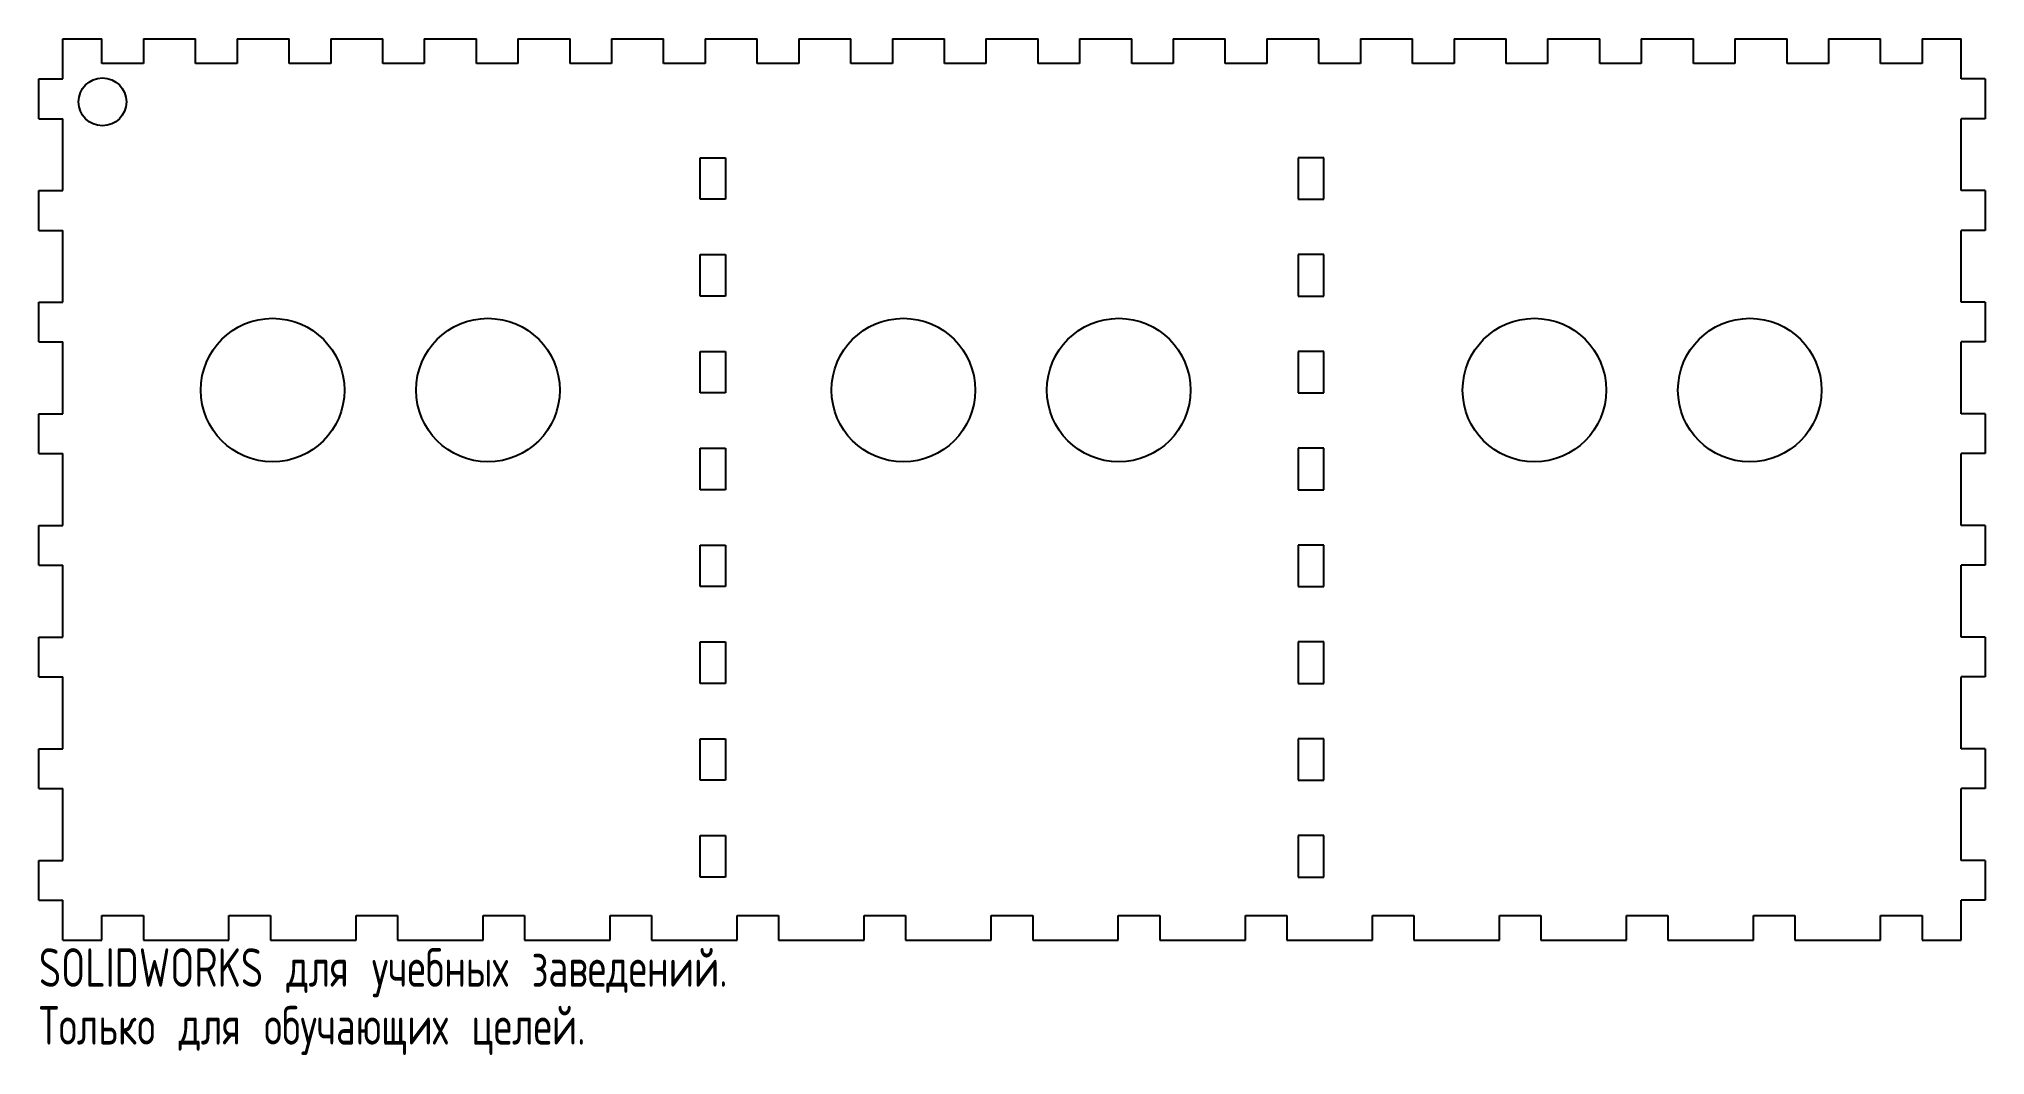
# Model space of a CAD drawing. Extents: x -116 to 128, y -71 to 56.
import ezdxf

# ---------------------------------------------------------------- set-up
doc = ezdxf.new("R2010")
doc.units = 0
doc.layers.get('0').update_dxf_attribs({"linetype": 'CONTINUOUS'})
doc.styles.add('SLDTEXTSTYLE0', font='TXT', dxfattribs={"width": 0.7, "bigfont": 'bigfont'})

msp = doc.modelspace()

# ---------------------------------------------------------------- linework, layer by layer
at = {"color": 7, "linetype": 'CONTINUOUS'}
for p, q in [((-113.08, 51.24), (-113.08, 56.24)), ((-113.08, 56.24), (-108.18, 56.24)), ((-108.18, 53.14), (-108.18, 56.24)), ((-102.98, 56.24), (-102.98, 53.14)), ((-102.98, 56.24), (-96.44, 56.24)), ((-96.44, 53.14), (-96.44, 56.24)), ((-91.24, 56.24), (-91.24, 53.14)), ((-91.24, 56.24), (-84.7, 56.24)), ((-84.7, 53.14), (-84.7, 56.24)), ((-79.5, 56.24), (-79.5, 53.14)), ((-79.5, 56.24), (-72.97, 56.24)), ((-72.97, 53.14), (-72.97, 56.24)), ((-67.77, 56.24), (-67.77, 53.14)), ((-67.77, 56.24), (-61.23, 56.24)), ((-61.23, 53.14), (-61.23, 56.24)), ((-56.03, 56.24), (-56.03, 53.14)), ((-56.03, 56.24), (-49.49, 56.24)), ((-49.49, 53.14), (-49.49, 56.24)), ((-44.29, 56.24), (-44.29, 53.14)), ((-44.29, 56.24), (-37.76, 56.24)), ((-37.76, 53.14), (-37.76, 56.24)), ((-32.56, 56.24), (-32.56, 53.14)), ((-32.56, 56.24), (-26.02, 56.24)), ((-26.02, 53.14), (-26.02, 56.24)), ((-20.82, 56.24), (-20.82, 53.14)), ((-20.82, 56.24), (-14.28, 56.24)), ((-14.28, 53.14), (-14.28, 56.24)), ((-9.08, 56.24), (-9.08, 53.14)), ((-9.08, 56.24), (-2.55, 56.24)), ((-2.55, 53.14), (-2.55, 56.24)), ((2.65, 56.24), (2.65, 53.14)), ((2.65, 56.24), (9.19, 56.24)), ((9.19, 53.14), (9.19, 56.24)), ((14.39, 56.24), (14.39, 53.14)), ((14.39, 56.24), (20.93, 56.24)), ((20.93, 53.14), (20.93, 56.24)), ((26.13, 56.24), (26.13, 53.14)), ((26.13, 56.24), (32.66, 56.24)), ((32.66, 53.14), (32.66, 56.24)), ((37.86, 56.24), (37.86, 53.14)), ((37.86, 56.24), (44.4, 56.24)), ((44.4, 53.14), (44.4, 56.24)), ((49.6, 56.24), (49.6, 53.14)), ((49.6, 56.24), (56.14, 56.24)), ((56.14, 53.14), (56.14, 56.24)), ((61.34, 56.24), (61.34, 53.14)), ((61.34, 56.24), (67.87, 56.24)), ((67.87, 53.14), (67.87, 56.24)), ((73.07, 56.24), (73.07, 53.14)), ((73.07, 56.24), (79.61, 56.24)), ((79.61, 53.14), (79.61, 56.24)), ((84.81, 56.24), (84.81, 53.14)), ((84.81, 56.24), (91.35, 56.24)), ((91.35, 53.14), (91.35, 56.24)), ((96.55, 56.24), (96.55, 53.14)), ((96.55, 56.24), (103.09, 56.24)), ((103.09, 53.14), (103.09, 56.24)), ((108.29, 56.24), (114.82, 56.24)), ((108.29, 56.24), (108.29, 53.14)), ((114.82, 53.14), (114.82, 56.24)), ((120.02, 56.24), (120.02, 53.14)), ((120.02, 56.24), (124.92, 56.24)), ((124.92, 51.24), (124.92, 56.24)), ((-116.08, 51.24), (-113.08, 51.24)), ((-102.98, 53.14), (-108.18, 53.14)), ((-91.24, 53.14), (-96.44, 53.14)), ((-79.5, 53.14), (-84.7, 53.14)), ((-67.77, 53.14), (-72.97, 53.14)), ((-56.03, 53.14), (-61.23, 53.14)), ((-44.29, 53.14), (-49.49, 53.14)), ((-32.56, 53.14), (-37.76, 53.14)), ((-20.82, 53.14), (-26.02, 53.14)), ((-9.08, 53.14), (-14.28, 53.14)), ((2.65, 53.14), (-2.55, 53.14)), ((14.39, 53.14), (9.19, 53.14)), ((26.13, 53.14), (20.93, 53.14)), ((37.86, 53.14), (32.66, 53.14)), ((49.6, 53.14), (44.4, 53.14)), ((61.34, 53.14), (56.14, 53.14)), ((73.07, 53.14), (67.87, 53.14)), ((84.81, 53.14), (79.61, 53.14)), ((96.55, 53.14), (91.35, 53.14)), ((108.29, 53.14), (103.09, 53.14)), ((120.02, 53.14), (114.82, 53.14)), ((127.92, 51.24), (124.92, 51.24)), ((-116.08, 46.24), (-113.08, 46.24)), ((-113.08, 37.24), (-113.08, 46.24)), ((127.92, 46.24), (124.92, 46.24)), ((124.92, 37.24), (124.92, 46.24)), ((-33.18, 41.34), (-29.98, 41.34)), ((-33.18, 36.14), (-33.18, 41.34)), ((-29.98, 41.34), (-29.98, 36.14)), ((45.02, 41.34), (41.82, 41.34)), ((41.82, 41.34), (41.82, 36.14)), ((45.02, 36.14), (45.02, 41.34)), ((-116.08, 37.24), (-113.08, 37.24)), ((127.92, 37.24), (124.92, 37.24)), ((-29.98, 36.14), (-33.18, 36.14)), ((41.82, 36.14), (45.02, 36.14)), ((-116.08, 32.24), (-113.08, 32.24)), ((-113.08, 23.24), (-113.08, 32.24)), ((127.92, 32.24), (124.92, 32.24)), ((124.92, 23.24), (124.92, 32.24)), ((-33.18, 29.2), (-29.98, 29.2)), ((-33.18, 24), (-33.18, 29.2)), ((-29.98, 29.2), (-29.98, 24)), ((45.02, 29.2), (41.82, 29.2)), ((41.82, 29.2), (41.82, 24)), ((45.02, 24), (45.02, 29.2)), ((-116.08, 23.24), (-113.08, 23.24)), ((-29.98, 24), (-33.18, 24)), ((41.82, 24), (45.02, 24)), ((127.92, 23.24), (124.92, 23.24)), ((-116.08, 18.24), (-113.08, 18.24)), ((-113.08, 9.24), (-113.08, 18.24)), ((127.92, 18.24), (124.92, 18.24)), ((124.92, 9.24), (124.92, 18.24)), ((-33.18, 17.06), (-29.98, 17.06)), ((-33.18, 11.86), (-33.18, 17.06)), ((-29.98, 17.06), (-29.98, 11.86)), ((45.02, 17.06), (41.82, 17.06)), ((41.82, 17.06), (41.82, 11.86)), ((45.02, 11.86), (45.02, 17.06)), ((-29.98, 11.86), (-33.18, 11.86)), ((41.82, 11.86), (45.02, 11.86)), ((-116.08, 9.24), (-113.08, 9.24)), ((127.92, 9.24), (124.92, 9.24)), ((-33.18, 4.91), (-29.98, 4.91)), ((-33.18, -0.29), (-33.18, 4.91)), ((-29.98, 4.91), (-29.98, -0.29)), ((45.02, 4.91), (41.82, 4.91)), ((41.82, 4.91), (41.82, -0.29)), ((45.02, -0.29), (45.02, 4.91)), ((-116.08, 4.24), (-113.08, 4.24)), ((-113.08, -4.76), (-113.08, 4.24)), ((127.92, 4.24), (124.92, 4.24)), ((124.92, -4.76), (124.92, 4.24)), ((-29.98, -0.29), (-33.18, -0.29)), ((41.82, -0.29), (45.02, -0.29)), ((-116.08, -4.76), (-113.08, -4.76)), ((127.92, -4.76), (124.92, -4.76)), ((-33.18, -7.23), (-29.98, -7.23)), ((-33.18, -12.43), (-33.18, -7.23)), ((-29.98, -7.23), (-29.98, -12.43)), ((45.02, -7.23), (41.82, -7.23)), ((41.82, -7.23), (41.82, -12.43)), ((45.02, -12.43), (45.02, -7.23)), ((-116.08, -9.76), (-113.08, -9.76)), ((-113.08, -18.76), (-113.08, -9.76)), ((127.92, -9.76), (124.92, -9.76)), ((124.92, -18.76), (124.92, -9.76)), ((-29.98, -12.43), (-33.18, -12.43)), ((41.82, -12.43), (45.02, -12.43)), ((-116.08, -18.76), (-113.08, -18.76)), ((-33.18, -19.37), (-29.98, -19.37)), ((-33.18, -24.57), (-33.18, -19.37)), ((-29.98, -19.37), (-29.98, -24.57)), ((45.02, -19.37), (41.82, -19.37)), ((41.82, -19.37), (41.82, -24.57)), ((45.02, -24.57), (45.02, -19.37)), ((127.92, -18.76), (124.92, -18.76)), ((-116.08, -23.76), (-113.08, -23.76)), ((-113.08, -32.76), (-113.08, -23.76)), ((127.92, -23.76), (124.92, -23.76)), ((124.92, -32.76), (124.92, -23.76)), ((-29.98, -24.57), (-33.18, -24.57)), ((41.82, -24.57), (45.02, -24.57)), ((-33.18, -31.51), (-29.98, -31.51)), ((-33.18, -36.71), (-33.18, -31.51)), ((-29.98, -31.51), (-29.98, -36.71)), ((45.02, -31.51), (41.82, -31.51)), ((41.82, -31.51), (41.82, -36.71)), ((45.02, -36.71), (45.02, -31.51)), ((-116.08, -32.76), (-113.08, -32.76)), ((127.92, -32.76), (124.92, -32.76)), ((-116.08, -37.76), (-113.08, -37.76)), ((-113.08, -46.76), (-113.08, -37.76)), ((-29.98, -36.71), (-33.18, -36.71)), ((41.82, -36.71), (45.02, -36.71)), ((127.92, -37.76), (124.92, -37.76)), ((124.92, -46.76), (124.92, -37.76)), ((-33.18, -43.66), (-29.98, -43.66)), ((-33.18, -48.86), (-33.18, -43.66)), ((-29.98, -43.66), (-29.98, -48.86)), ((45.02, -43.66), (41.82, -43.66)), ((41.82, -43.66), (41.82, -48.86)), ((45.02, -48.86), (45.02, -43.66)), ((-116.08, -46.76), (-113.08, -46.76)), ((127.92, -46.76), (124.92, -46.76)), ((-29.98, -48.86), (-33.18, -48.86)), ((41.82, -48.86), (45.02, -48.86)), ((-116.08, -51.76), (-113.08, -51.76)), ((-113.08, -56.76), (-113.08, -51.76)), ((-108.18, -53.66), (-102.98, -53.66)), ((-108.18, -56.76), (-108.18, -53.66)), ((-102.98, -53.66), (-102.98, -56.76)), ((-92.25, -53.66), (-87.05, -53.66)), ((-92.25, -56.76), (-92.25, -53.66)), ((-87.05, -53.66), (-87.05, -56.76)), ((-76.32, -53.66), (-71.12, -53.66)), ((-76.32, -56.76), (-76.32, -53.66)), ((-71.12, -53.66), (-71.12, -56.76)), ((-60.39, -53.66), (-55.19, -53.66)), ((-60.39, -56.76), (-60.39, -53.66)), ((-55.19, -53.66), (-55.19, -56.76)), ((-44.46, -53.66), (-39.26, -53.66)), ((-44.46, -56.76), (-44.46, -53.66)), ((-39.26, -53.66), (-39.26, -56.76)), ((-28.54, -53.66), (-23.34, -53.66)), ((-28.54, -56.76), (-28.54, -53.66)), ((-23.34, -53.66), (-23.34, -56.76)), ((-12.61, -53.66), (-7.41, -53.66)), ((-12.61, -56.76), (-12.61, -53.66)), ((-7.41, -53.66), (-7.41, -56.76)), ((3.32, -53.66), (8.52, -53.66)), ((3.32, -56.76), (3.32, -53.66)), ((8.52, -53.66), (8.52, -56.76)), ((19.25, -53.66), (24.45, -53.66)), ((19.25, -56.76), (19.25, -53.66)), ((24.45, -53.66), (24.45, -56.76)), ((35.18, -53.66), (40.38, -53.66)), ((35.18, -56.76), (35.18, -53.66)), ((40.38, -53.66), (40.38, -56.76)), ((51.11, -53.66), (56.31, -53.66)), ((51.11, -56.76), (51.11, -53.66)), ((56.31, -53.66), (56.31, -56.76)), ((67.04, -53.66), (72.24, -53.66)), ((67.04, -56.76), (67.04, -53.66)), ((72.24, -53.66), (72.24, -56.76)), ((82.96, -53.66), (88.16, -53.66)), ((82.96, -56.76), (82.96, -53.66)), ((88.16, -53.66), (88.16, -56.76)), ((98.89, -53.66), (104.09, -53.66)), ((98.89, -56.76), (98.89, -53.66)), ((104.09, -53.66), (104.09, -56.76)), ((114.82, -53.66), (120.02, -53.66)), ((114.82, -56.76), (114.82, -53.66)), ((120.02, -53.66), (120.02, -56.76)), ((127.92, -51.76), (124.92, -51.76)), ((124.92, -56.76), (124.92, -51.76)), ((-113.08, -56.76), (-108.18, -56.76)), ((-102.98, -56.76), (-92.25, -56.76)), ((-87.05, -56.76), (-76.32, -56.76)), ((-71.12, -56.76), (-60.39, -56.76)), ((-55.19, -56.76), (-44.46, -56.76)), ((-39.26, -56.76), (-28.54, -56.76)), ((-23.34, -56.76), (-12.61, -56.76)), ((-7.41, -56.76), (3.32, -56.76)), ((8.52, -56.76), (19.25, -56.76)), ((24.45, -56.76), (35.18, -56.76)), ((40.38, -56.76), (51.11, -56.76)), ((56.31, -56.76), (67.04, -56.76)), ((72.24, -56.76), (82.96, -56.76)), ((88.16, -56.76), (98.89, -56.76)), ((104.09, -56.76), (114.82, -56.76)), ((120.02, -56.76), (124.92, -56.76))]:
    msp.add_line(p, q, dxfattribs=at)
for centre, radius in [((-108.11, 48.35), 3), ((-86.78, 12.21), 9), ((-59.78, 12.21), 9), ((-7.7, 12.21), 9), ((19.3, 12.21), 9), ((71.42, 12.21), 9), ((98.42, 12.21), 9)]:
    msp.add_circle(centre, radius, dxfattribs=at)
for points in [[(-116.08, 46.24), (-116.08, 51.24)], [(127.92, 51.24), (127.92, 46.24)], [(-116.08, 32.24), (-116.08, 37.24)], [(127.92, 37.24), (127.92, 32.24)], [(-116.08, 18.24), (-116.08, 23.24)], [(127.92, 23.24), (127.92, 18.24)], [(-116.08, 4.24), (-116.08, 9.24)], [(127.92, 9.24), (127.92, 4.24)], [(-116.08, -9.76), (-116.08, -4.76)], [(127.92, -4.76), (127.92, -9.76)], [(-116.08, -23.76), (-116.08, -18.76)], [(127.92, -18.76), (127.92, -23.76)], [(-116.08, -37.76), (-116.08, -32.76)], [(127.92, -32.76), (127.92, -37.76)], [(-116.08, -51.76), (-116.08, -46.76)], [(127.92, -46.76), (127.92, -51.76)]]:
    msp.add_open_spline(points, degree=1, dxfattribs=at)

# ---------------------------------------------------------------- texts
at = {"color": 7, "linetype": 'CONTINUOUS', "char_height": 4.8336, "attachment_point": 1, "style": 'SLDTEXTSTYLE0'}
for s, insert in [('SOLIDWORKS для учебных заведений.', (-116.08, -57.78)), ('Только для обучающих целей.', (-116.08, -65.03))]:
    msp.add_mtext(s, dxfattribs=dict(at, insert=insert))

doc.saveas('drawing.dxf')
